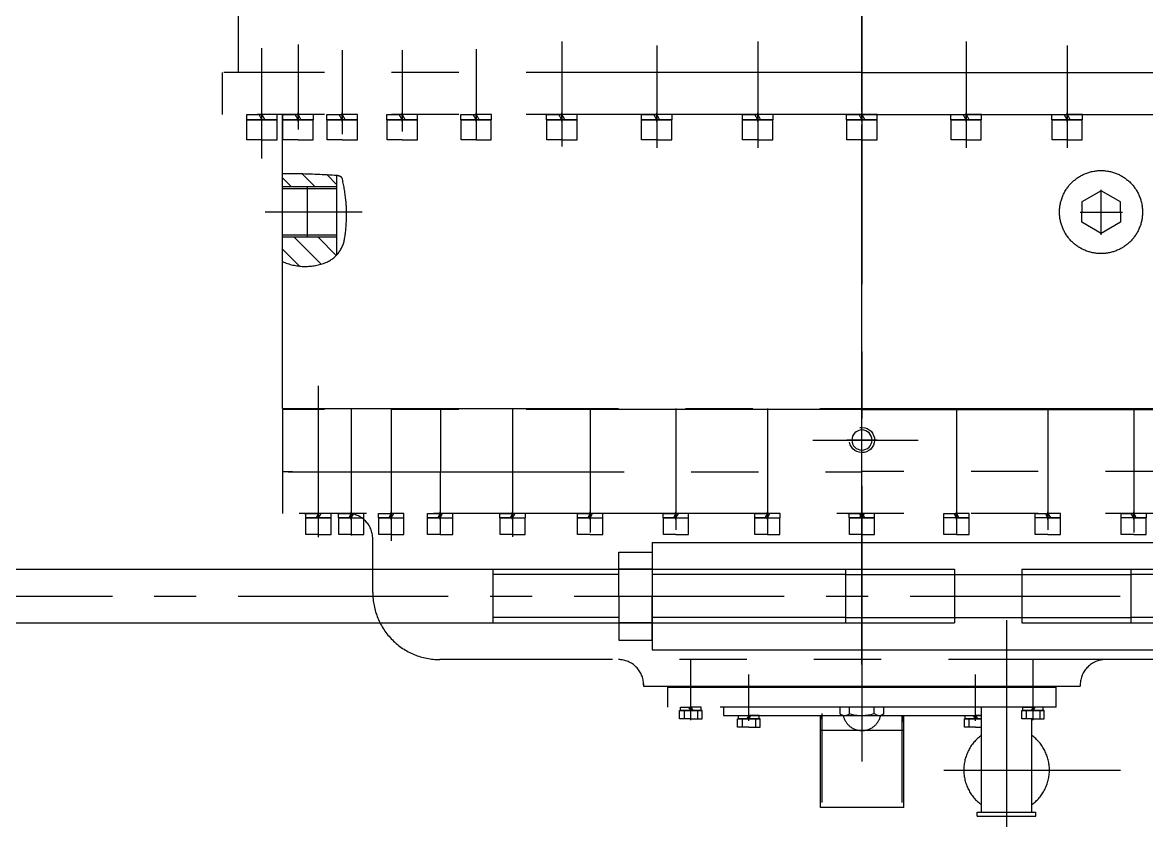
# Model space of a CAD drawing. Header units: millimetres. Extents: x 0 to 23760, y 0 to 16800.
# Drawn here: x 8257 to 9595, y 6379 to 7329 of the extents above; entities that cross this region are included whole.
import ezdxf

# ---------------------------------------------------------------- set-up
doc = ezdxf.new("R2010")
doc.units = ezdxf.units.MM
doc.header["$LTSCALE"] = 400
doc.linetypes.add('G', pattern=[2, 1.25, -0.25, 0.25, -0.25])
doc.linetypes.add('K', pattern=[2.5, 1.25, -0.25, 0.25, -0.25, 0.25, -0.25])
for name, color, linetype in [('01', 7, 'Continuous'), ('02', 1, 'Continuous'), ('05', 4, 'G'), ('07', 6, 'K')]:
    doc.layers.add(name, color=color, linetype=linetype)

# ---------------------------------------------------------------- blocks, each defined once
blk = doc.blocks.new('*U21')
at = {"layer": '01'}
for p, q in [((-18.25000000031419, 5.999999999961953), (-18.25000000031419, -3.503246160812043e-46)), ((1.10214571843315e-15, 5.99999999996195), (-18.25000000031419, 5.999999999961953)), ((-18.25000000031419, -3.503246160812043e-46), (0, 0)), ((0, 0), (-3.464101614985212, 5.999999999961951)), ((1.10214571843315e-15, 5.99999999996195), (3.464101614985212, -4.24216084799725e-16)), ((1.10214571843315e-15, 5.99999999996195), (18.25000000031419, 5.999999999961939)), ((18.25000000031419, -4.46981319152876e-15), (0, 0)), ((18.25000000031419, 5.999999999961939), (18.25000000031419, -4.46981319152876e-15))]:
    blk.add_line(p, q, dxfattribs=at)
at = {"layer": '05'}
blk.add_line((1.487286685212648e-15, 8.096679016188148), (0, -2.095679016226192), dxfattribs=at)
blk = doc.blocks.new('*U22')
at = {"layer": '01'}
for p, q in [((3.348719744661429e-15, 25.42500000046716), (-23.00000058356827, 12.15697235702111)), ((23.00000058356826, 12.15697235702181), (3.348719744661429e-15, 25.42500000046716)), ((-23.00000058356827, 12.15697235702111), (-23.00000058356827, 0)), ((-22.99999972672177, -12.15697235702109), (-23.00000058356827, 0)), ((23.00000058356826, 0), (23.00000058356826, 12.15697235702181)), ((23.00000058356826, 0), (23.00000027411103, -12.15697235702187)), ((-3.588369098325538e-15, -25.42500000046716), (-22.99999972672177, -12.15697235702109)), ((23.00000027411103, -12.15697235702187), (-3.588369098325538e-15, -25.42500000046716))]:
    blk.add_line(p, q, dxfattribs=at)
at = {"layer": '05'}
for p, q in [((3.637487694022587e-15, 26.99703141807236), (-3.588369098325538e-15, -26.63247863252647)), ((-24.73197022485682, 0), (25.45622734980041, 0))]:
    blk.add_line(p, q, dxfattribs=at)
blk = doc.blocks.new('*U19')
at = {"layer": '01'}
for p, q in [((-15.10000000019493, 4.999999999924095), (-15.10000000019493, -3.503246160812043e-46)), ((9.184547653528396e-16, 4.999999999924094), (-15.10000000019493, 4.999999999924095)), ((-15.10000000019493, -3.503246160812043e-46), (0, 0)), ((0, 0), (-2.886751345795493, 4.999999999924094)), ((9.184547653528396e-16, 4.999999999924094), (2.886751345795493, -3.535134039966458e-16)), ((9.184547653528396e-16, 4.999999999924094), (15.10000000019493, 4.999999999924085)), ((15.10000000019493, -3.698311188591433e-15), (0, 0)), ((15.10000000019493, 4.999999999924085), (15.10000000019493, -3.698311188591433e-15))]:
    blk.add_line(p, q, dxfattribs=at)
at = {"layer": '05'}
blk.add_line((1.303595732132337e-15, 7.09667901615029), (0, -2.095679016226192), dxfattribs=at)
blk = doc.blocks.new('*U23', base_point=(2121.174488267738, 3828.949134299238))
at = {"layer": '01'}
blk.add_circle((2121.174488267738, 3828.949134299238), 12, dxfattribs=at)
at = {"layer": '02'}
blk.add_arc((2121.174488267738, 3828.949134299238), 15, 260, 170, dxfattribs=at)
at = {"layer": '05'}
for p, q in [((2121.174488267738, 3846.949134299238), (2121.174488267738, 3810.949134299238)), ((2139.174488267738, 3828.949134299238), (2103.174488267738, 3828.949134299238))]:
    blk.add_line(p, q, dxfattribs=at)
blk = doc.blocks.new('EWERWE')
at = {"layer": '07', "linetype": 'K', "ltscale": 0.8}
h = blk.add_hatch(dxfattribs=at)
h.set_pattern_fill('_USER', color=6, scale=0.1, angle=135, style=0, pattern_type=0)
h.set_pattern_definition([(45.00000000000001, (-17074.28777855096, 3278.931237373718), (0.07071067811865475, -0.07071067811865475), [])])
h.paths.add_polyline_path([(-12951.16364424743, 5196.393225641455), (-12949.66364424744, 5196.393225641455), (-12949.66364424744, 5168.893225641455), (-12951.16364424743, 5168.893225641455)])
h.paths.add_polyline_path([(-12949.66364424744, 5196.393225641455), (-12951.16364424743, 5196.393225641455), (-12951.16364424743, 5400.105725641456), (-12949.66364424744, 5400.105725641456)])
h.paths.add_polyline_path([(-12949.66364424744, 5400.105725641456), (-12951.16364424743, 5400.105725641456), (-12951.16364424743, 5603.818225641458), (-12949.66364424744, 5603.818225641458)])
h.paths.add_polyline_path([(-12949.66364424744, 5603.818225641458), (-12951.16364424743, 5603.818225641459), (-12951.16364424743, 5631.318225641458), (-12949.66364424744, 5631.318225641458)])
h = blk.add_hatch(dxfattribs=at)
h.set_pattern_fill('_USER', color=6, scale=0.1, angle=135, style=0, pattern_type=0)
h.set_pattern_definition([(45.00000000000001, (-17074.28777855096, 3850.732178470601), (0.07071067811865475, -0.07071067811865475), [])])
h.paths.add_polyline_path([(-12949.66364424744, 5265.40666673834), (-12951.16364424744, 5265.40666673834), (-12951.16364424744, 5400.40666673834), (-12949.66364424744, 5400.40666673834)])
h.paths.add_polyline_path([(-12949.66364424744, 5235.40666673834), (-12951.16364424744, 5235.40666673834), (-12951.16364424744, 5265.40666673834), (-12949.66364424744, 5265.40666673834)])
h.paths.add_polyline_path([(-12949.66364424744, 5400.40666673834), (-12951.16364424744, 5400.40666673834), (-12951.16364424744, 5535.40666673834), (-12949.66364424744, 5535.40666673834)])
h.paths.add_polyline_path([(-12949.66364424744, 5535.40666673834), (-12951.16364424744, 5535.40666673834), (-12951.16364424743, 5565.40666673834), (-12949.66364424744, 5565.40666673834)])
h = blk.add_hatch(dxfattribs=at)
h.set_pattern_fill('_USER', color=6, scale=20, angle=135, style=0, pattern_type=0)
h.set_pattern_definition([(45.00000000000001, (-11821.17410043633, 1937.934712946312), (14.14213562373095, -14.14213562373095), [])])
edge = h.paths.add_edge_path()
edge.add_line((-13485.66364424744, 4774.980725641454), (-13464.8889914811, 4774.980725641456))
edge.add_ellipse((-13489.77764606585, 4747.57773980233), major_axis=(-26.1760268178633, 26.1760268178633), ratio=0.9999999999996648, start_angle=245.37269712421102, end_angle=272.752824370492, ccw=False)
edge.add_ellipse((-13517.63180013983, 4737.233979063799), major_axis=(-47.18611112745816, 47.18611112745816), ratio=0.9999999999999963, start_angle=201.0129566721004, end_angle=245.3726971242076, ccw=False)
edge.add_line((-13456.66364424744, 4710.105725641456), (-13485.66364424744, 4710.105725641456))
edge.add_line((-13485.66364424744, 4710.105725641456), (-13485.66364424744, 4740.105725641456))
edge.add_line((-13485.66364424744, 4740.105725641456), (-13485.66364424744, 4774.980725641454))
edge = h.paths.add_edge_path()
edge.add_ellipse((-13549.19263033972, 4774.286406209902), major_axis=(7.027722278603187, 7.027722278603187), ratio=0.9999999465370147, start_angle=130.9940408510963, end_angle=131.0714885948303, ccw=False)
edge.add_line((-13559.10704599772, 4774.980725641456), (-13545.66364424744, 4774.980725641456))
edge.add_line((-13545.66364424744, 4774.980725641456), (-13545.66364424744, 4740.105725641456))
edge.add_line((-13545.66364424744, 4740.105725641456), (-13545.66364424744, 4710.105725641456))
edge.add_line((-13545.66364424744, 4710.105725641456), (-13561.0280065469, 4710.105725641456))
edge.add_ellipse((-13078.81396587877, 4720.636898335904), major_axis=(341.0581230626125, 341.0581230626125), ratio=0.9999999999999527, start_angle=134.0770528018132, end_angle=136.2510955630584, ccw=False)
edge.add_ellipse((-12672.69052806497, 4714.094306258538), major_axis=(628.2680221385393, 628.2680221385393), ratio=0.9999999999999807, start_angle=131.0714901463808, end_angle=134.0770528017948, ccw=False)
at = {"layer": '05', "color": 4, "linetype": 'G', "ltscale": 0.8}
for p, q in [((-14469.71549951035, 5400.105725641456), (-12861.36993734349, 5400.105725641456)), ((-13635.4467154484, 5400.105725641456), (-14264.26048526607, 5400.105725641456)), ((-13219.4467154484, 5400.105725641456), (-13723.56942457845, 5400.105725641456)), ((-13572.48136785466, 5399.743597078984), (-13450.17615972956, 5399.743597078984)), ((-12976.71095791666, 5400.105725641456), (-13487.75729427118, 5400.105725641456)), ((-13132.67159794807, 5400.105725641409), (-13308.71326128276, 5400.105725641474)), ((-13132.67159794805, 4753.105725641503), (-13308.71326128276, 4753.105725641438))]:
    blk.add_line(p, q, dxfattribs=at)
at = {"layer": '07', "color": 6, "linetype": 'K', "ltscale": 0.8}
for p, q in [((-13681.66364424744, 5400.105725641456), (-13681.66364424744, 6161.455725641458)), ((-13631.66364424744, 5400.105725641456), (-13631.66364424744, 6161.455725641458)), ((-13281.66364424744, 5400.105725641456), (-13281.66364424744, 6090.105725641456)), ((-13280.66364424747, 5400.105725641456), (-13280.66364424744, 6090.105725641456)), ((-13206.66364424744, 6090.105725641456), (-13206.66364424746, 5400.105725641456)), ((-13156.66364424744, 6090.105725641456), (-13156.66364424743, 4710.105725641456)), ((-12982.66364424744, 5903.005725641458), (-12982.66364424743, 4897.605725641456)), ((-13131.66364424735, 5738.695651729714), (-13151.66364424751, 5738.695651729714)), ((-13151.66364424751, 5738.695651729714), (-13151.66364424751, 5723.695651726542)), ((-13131.66364424735, 5723.695651726542), (-13131.66364424735, 5738.695651729714)), ((-13281.66364424744, 5723.695651726542), (-13133.92388948833, 5723.695651726542)), ((-13131.66364424735, 5723.695651726542), (-13131.66364424735, 5708.695651723366)), ((-13131.66364424735, 5708.695651723366), (-13151.66364424751, 5708.695651723366)), ((-12851.16364424743, 5497.801547454718), (-12851.16364424743, 5708.136787393353)), ((-13625.66364424748, 5662.436365531953), (-13625.66364424748, 5644.43636552973)), ((-13601.66364424716, 5662.436365531953), (-13625.66364424748, 5662.436365531953)), ((-13601.66364424716, 5644.43636552973), (-13601.66364424716, 5662.436365531953)), ((-13625.66364425662, 5656.436365531058), (-13625.66364425662, 5644.43636552973)), ((-12953.8386442638, 5660.105725641456), (-12951.16364424743, 5660.105725641456)), ((-12953.8386442638, 5660.105725641456), (-12953.83864425172, 5660.105725641456)), ((-12951.16364424743, 5400.105725641456), (-12951.16364424743, 5660.105725641456)), ((-13713.83315063486, 5644.43636552973), (-13592.17555268774, 5644.43636552973)), ((-13625.66364425662, 5632.436365528406), (-13625.66364425662, 5644.43636552973)), ((-13625.66364424748, 5626.436365527507), (-13625.66364424748, 5644.43636552973)), ((-13601.66364424716, 5644.43636552973), (-13601.66364424716, 5626.436365527507)), ((-13131.66364424735, 5636.568689479219), (-13151.66364424751, 5636.568689479219)), ((-13151.66364424751, 5636.568689479219), (-13151.66364424751, 5621.568689476043)), ((-13131.66364424735, 5621.568689476043), (-13131.66364424735, 5636.568689479219)), ((-13601.66364424716, 5626.436365527507), (-13625.66364424748, 5626.436365527507)), ((-13281.66364424744, 5621.568689476043), (-13137.21318204279, 5621.568689476043)), ((-13131.66364424735, 5621.568689476043), (-13131.66364424735, 5606.568689472871)), ((-12926.16364424744, 5631.318225641458), (-12951.16364424743, 5631.318225641458)), ((-12949.66364424744, 5631.318225641458), (-12949.66364424744, 5168.893225641455)), ((-12926.16364424744, 5631.318225641458), (-12926.16364424743, 5168.893225641455)), ((-12926.16364424743, 5616.018225641542), (-12926.16364424743, 5603.818225641458)), ((-12922.06364424754, 5616.018225641542), (-12926.16364424743, 5616.018225641542)), ((-12922.06364424754, 5617.193225641487), (-12922.06364424754, 5603.818225641458)), ((-12912.06364424736, 5617.193225641487), (-12922.06364424754, 5617.193225641487)), ((-12922.06364424754, 5603.818225641458), (-12922.06364424754, 5616.018225641542)), ((-12922.06364424754, 5611.818225641512), (-12912.06364424736, 5611.818225641512)), ((-12912.06364424736, 5603.818225641458), (-12912.06364424736, 5617.193225641487)), ((-13131.66364424735, 5606.568689472871), (-13151.66364424751, 5606.568689472871)), ((-12910.49865241307, 5603.818225641458), (-12982.1125226227, 5603.818225641458)), ((-12916.39978338726, 5603.818225641458), (-12977.14955335003, 5603.818225641458)), ((-12920.80985356876, 5603.818225641458), (-12974.27882970308, 5603.818225641458)), ((-12914.88102971748, 5603.818225641458), (-12968.79644854071, 5603.818225641458)), ((-12919.96696523132, 5603.818225641458), (-12928.25932326366, 5603.818225641458)), ((-12922.06364424754, 5603.818225641458), (-12926.16364424743, 5606.185361744981)), ((-12926.16364424743, 5603.818225641458), (-12922.06364424754, 5601.451089537931)), ((-12926.16364424743, 5591.618225641369), (-12926.16364424743, 5603.818225641458)), ((-12922.06364424754, 5603.818225641458), (-12922.06364424754, 5591.618225641369)), ((-12922.06364424754, 5590.443225641421), (-12922.06364424754, 5603.818225641458)), ((-12922.06364424754, 5595.818225641399), (-12912.06364424736, 5595.818225641399)), ((-12912.06364424736, 5603.818225641458), (-12912.06364424736, 5590.443225641421)), ((-12801.16364424743, 5602.357008854223), (-12912.06364424736, 5602.357008854223)), ((-12796.16364424743, 5607.357008854223), (-12801.16364424743, 5607.357008854223)), ((-12801.16364424743, 5537.357008854223), (-12801.16364424743, 5607.357008854223)), ((-12796.16364424743, 5537.357008854223), (-12796.16364424744, 5607.357008854223)), ((-12922.06364424754, 5591.618225641369), (-12926.16364424743, 5591.618225641369)), ((-12912.06364424736, 5590.443225641421), (-12922.06364424754, 5590.443225641421)), ((-13029.67849089042, 5572.357008854223), (-12776.43976591853, 5572.357008854223)), ((-12951.16364424744, 5400.40666673834), (-12951.16364424743, 5578.809620062336)), ((-12951.16364424744, 5506.76916673834), (-12951.16364424744, 5565.40666673834)), ((-12949.66364424744, 5565.40666673834), (-12949.66364424744, 5235.40666673834)), ((-13625.66364424748, 5542.187294528197), (-13625.66364424748, 5524.187294525974)), ((-13601.66364424716, 5542.187294528197), (-13625.66364424748, 5542.187294528197)), ((-13601.66364424716, 5524.187294525974), (-13601.66364424716, 5542.187294528197)), ((-12801.16364424743, 5542.357008854223), (-12926.16364424743, 5542.357008854223)), ((-12916.16364424744, 5542.357008854223), (-12916.16364424744, 5535.40666673834)), ((-12916.16364424744, 5400.40666673834), (-12916.16364424744, 5542.357008854223)), ((-12912.06364424755, 5542.357008854223), (-12912.06364424755, 5535.40666673834)), ((-12912.06364424755, 5535.40666673834), (-12912.06364424754, 5542.357008854223)), ((-12902.06364424739, 5535.40666673834), (-12902.06364424739, 5542.357008854223)), ((-13625.66364425662, 5536.187294527302), (-13625.66364425662, 5524.187294525974)), ((-13151.66364424751, 5527.723690231504), (-13151.66364424751, 5512.723690228328)), ((-13131.66364424734, 5527.723690231504), (-13151.66364424751, 5527.723690231504)), ((-13131.66364424734, 5512.723690228328), (-13131.66364424734, 5527.723690231504)), ((-12911.30985356876, 5535.40666673834), (-12964.77882970308, 5535.40666673834)), ((-12909.96696523132, 5535.40666673834), (-12918.25932326366, 5535.40666673834)), ((-12916.16364424744, 5535.40666673834), (-12912.06364424755, 5537.773802841863)), ((-12916.16364424744, 5523.206666738256), (-12916.16364424744, 5535.40666673834)), ((-12912.06364424755, 5535.40666673834), (-12916.16364424744, 5533.039530634817)), ((-12912.06364424755, 5535.40666673834), (-12912.06364424755, 5523.206666738256)), ((-12912.06364424755, 5522.031666738308), (-12912.06364424755, 5535.40666673834)), ((-12902.06364424739, 5535.40666673834), (-12902.06364424739, 5522.031666738308)), ((-12796.16364424743, 5537.357008854223), (-12801.16364424743, 5537.357008854223)), ((-13718.72448701822, 5524.187294525974), (-13592.17555268774, 5524.187294525974)), ((-13625.66364425662, 5512.18729452465), (-13625.66364425662, 5524.187294525974)), ((-13625.66364424748, 5506.187294523751), (-13625.66364424748, 5524.187294525974)), ((-13601.66364424716, 5524.187294525974), (-13601.66364424716, 5506.187294523751)), ((-12912.06364424755, 5523.206666738256), (-12916.16364424744, 5523.206666738256)), ((-12912.06364424755, 5527.406666738282), (-12902.06364424739, 5527.406666738282)), ((-12902.06364424739, 5522.031666738308), (-12912.06364424755, 5522.031666738308)), ((-13601.66364424716, 5506.187294523751), (-13625.66364424748, 5506.187294523751)), ((-13281.66364424744, 5512.723690228328), (-13132.27925615526, 5512.723690228328)), ((-13131.66364424734, 5512.723690228328), (-13131.66364424734, 5497.723690225156)), ((-13131.66364424734, 5497.723690225156), (-13151.66364424751, 5497.723690225156)), ((-13244.16364424746, 5341.645823080776), (-13244.16364424744, 5466.863297377959)), ((-12806.66364424315, 5449.986666738342), (-12914.98864424316, 5449.986666738342)), ((-12812.42414072291, 5448.03166673834), (-12914.98864424316, 5448.03166673834)), ((-12898.33864424744, 5449.986666738342), (-12898.33864424744, 5350.826666738339)), ((-12806.66364424315, 5449.986666738342), (-12806.66364424315, 5350.826666738339)), ((-12918.09921691171, 5426.105725641456), (-12926.16364424743, 5426.105725641456)), ((-12918.09921691171, 5426.105725641456), (-12916.16364424743, 5423.56523012344)), ((-12916.16364424743, 5376.646221159473), (-12916.16364424743, 5423.56523012344)), ((-13625.66364424748, 5418.105725643679), (-13625.66364424748, 5400.105725641456)), ((-13601.66364424716, 5418.105725643679), (-13625.66364424748, 5418.105725643679)), ((-13625.66364425662, 5412.105725642784), (-13625.66364425662, 5400.105725641456)), ((-13601.66364424716, 5400.105725641456), (-13601.66364424716, 5418.105725643679)), ((-13156.66364424746, 5416.870725641659), (-13156.66364424746, 5400.1057256415)), ((-13156.66364424746, 5416.870725641579), (-13156.66364424746, 5400.105725641416)), ((-13131.66364424737, 5415.105725644672), (-13151.66364424753, 5415.105725644672)), ((-13151.66364424753, 5415.105725644672), (-13151.66364424753, 5400.1057256415)), ((-13151.66364424753, 5415.105725644588), (-13151.66364424753, 5400.105725641416)), ((-13131.66364424737, 5415.105725644588), (-13151.66364424753, 5415.105725644588)), ((-13131.66364424737, 5400.1057256415), (-13131.66364424737, 5415.105725644672)), ((-13131.66364424737, 5400.105725641416), (-13131.66364424737, 5415.105725644588)), ((-12918.54303483368, 5414.840599963924), (-12926.16364424743, 5414.840599963924)), ((-13681.66364424743, 5400.105725641456), (-13681.66364424744, 4638.755725641458)), ((-13631.66364424744, 5400.105725641456), (-13631.66364424744, 4638.755725641458)), ((-13625.66364425662, 5388.105725640132), (-13625.66364425662, 5400.105725641456)), ((-13625.66364424748, 5382.105725639237), (-13625.66364424748, 5400.105725641456)), ((-13601.66364424716, 5400.105725641456), (-13601.66364424716, 5382.105725639237)), ((-13161.73431324886, 5400.105725641456), (-13281.66364424746, 5400.105725641456)), ((-13281.66364424744, 4710.105725641456), (-13281.66364424744, 5400.105725641456)), ((-13280.66364424744, 5400.105725641456), (-13280.66364424744, 4710.105725641456)), ((-13206.16364424744, 4716.879477413552), (-13206.16364424744, 5400.105725641456)), ((-13128.51118474349, 5400.105725641416), (-13184.60587320101, 5400.105725641416)), ((-13156.66364424746, 5383.340725641337), (-13156.66364424746, 5400.1057256415)), ((-13156.66364424746, 5383.340725641257), (-13156.66364424746, 5400.105725641416)), ((-13151.66364424753, 5385.105725638324), (-13151.66364424753, 5400.1057256415)), ((-13151.66364424753, 5385.10572563824), (-13151.66364424753, 5400.105725641416)), ((-13131.66364424737, 5400.1057256415), (-13131.66364424737, 5385.105725638324)), ((-13131.66364424737, 5400.105725641416), (-13131.66364424737, 5385.10572563824)), ((-12951.16364424744, 5235.40666673834), (-12951.16364424744, 5400.40666673834)), ((-12951.16364424743, 5140.105725641456), (-12951.16364424743, 5400.105725641456)), ((-12916.16364424744, 5235.40666673834), (-12916.16364424744, 5400.40666673834)), ((-13601.66364424716, 5382.105725639237), (-13625.66364424748, 5382.105725639237)), ((-13131.66364424737, 5385.105725638324), (-13151.66364424753, 5385.105725638324)), ((-13131.66364424737, 5385.10572563824), (-13151.66364424753, 5385.10572563824)), ((-12918.39518183868, 5385.370851318988), (-12926.16364424743, 5385.370851318988)), ((-12918.09921691171, 5374.105725641456), (-12926.16364424743, 5374.105725641456)), ((-12918.09921691171, 5374.105725641456), (-12916.16364424743, 5376.646221159473)), ((-12812.42414072291, 5352.78166673834), (-12918.64624247857, 5352.78166673834)), ((-12806.66364424315, 5350.826666738339), (-12914.98864424316, 5350.826666738339)), ((-13131.66364424734, 5302.48747884529), (-13151.66364424751, 5302.48747884529)), ((-13131.66364424734, 5287.487478842114), (-13131.66364424734, 5302.48747884529)), ((-13601.66364424716, 5294.024156759161), (-13625.66364424748, 5294.024156759161)), ((-13625.66364424748, 5294.024156759161), (-13625.66364424748, 5276.024156756938)), ((-13625.66364425662, 5288.024156758266), (-13625.66364425662, 5276.024156756938)), ((-13601.66364424716, 5276.024156756938), (-13601.66364424716, 5294.024156759161)), ((-13281.66364424744, 5287.487761054584), (-13132.27925615526, 5287.487761054584)), ((-13151.66364424751, 5272.487478838942), (-13151.66364424751, 5287.487478842114)), ((-13131.66364424734, 5287.487478842114), (-13131.66364424734, 5272.487478838942)), ((-13718.72448701822, 5276.024156756938), (-13592.17555268774, 5276.024156756938)), ((-13625.66364425662, 5264.024156755614), (-13625.66364425662, 5276.024156756938)), ((-13625.66364424748, 5258.024156754715), (-13625.66364424748, 5276.024156756938)), ((-13601.66364424716, 5276.024156756938), (-13601.66364424716, 5258.024156754715)), ((-12916.16364424744, 5277.606666738425), (-12916.16364424744, 5265.40666673834)), ((-12912.06364424755, 5277.606666738425), (-12916.16364424744, 5277.606666738425)), ((-12912.06364424755, 5278.781666738373), (-12912.06364424755, 5265.40666673834)), ((-12902.06364424739, 5278.781666738373), (-12912.06364424755, 5278.781666738373)), ((-12912.06364424755, 5265.40666673834), (-12912.06364424755, 5277.606666738425)), ((-12902.06364424739, 5265.40666673834), (-12902.06364424739, 5278.781666738373)), ((-13131.66364424734, 5272.487478838942), (-13151.66364424751, 5272.487478838942)), ((-12911.30985356876, 5265.40666673834), (-12964.77882970308, 5265.40666673834)), ((-12909.96696523132, 5265.40666673834), (-12918.25932326366, 5265.40666673834)), ((-12912.06364424755, 5265.40666673834), (-12916.16364424744, 5267.773802841863)), ((-12916.16364424744, 5253.206666738256), (-12916.16364424744, 5265.40666673834)), ((-12916.16364424744, 5265.40666673834), (-12912.06364424755, 5263.039530634817)), ((-12912.06364424755, 5273.406666738399), (-12902.06364424739, 5273.406666738399)), ((-12912.06364424755, 5252.031666738308), (-12912.06364424755, 5265.40666673834)), ((-12912.06364424755, 5265.40666673834), (-12912.06364424755, 5253.206666738256)), ((-12902.06364424739, 5265.40666673834), (-12902.06364424739, 5252.031666738308)), ((-13601.66364424716, 5258.024156754715), (-13625.66364424748, 5258.024156754715)), ((-12951.16364424744, 5222.798235354755), (-12951.16364424744, 5257.406666738282)), ((-12912.06364424755, 5253.206666738256), (-12916.16364424744, 5253.206666738256)), ((-12912.06364424755, 5257.406666738282), (-12902.06364424739, 5257.406666738282)), ((-12902.06364424739, 5252.031666738308), (-12912.06364424755, 5252.031666738308)), ((-12926.16364424743, 5235.40666673834), (-12916.16364424744, 5235.40666673834)), ((-12922.06364424754, 5208.593225641543), (-12926.16364424743, 5208.593225641543)), ((-12926.16364424743, 5208.593225641543), (-12926.16364424743, 5196.393225641455)), ((-12912.06364424736, 5209.768225641491), (-12922.06364424754, 5209.768225641491)), ((-12922.06364424754, 5209.768225641491), (-12922.06364424754, 5196.393225641455)), ((-12922.06364424754, 5196.393225641455), (-12922.06364424754, 5208.593225641543)), ((-12912.06364424736, 5196.393225641455), (-12912.06364424736, 5209.768225641491)), ((-13131.66364424734, 5193.642479597575), (-13151.66364424751, 5193.642479597575)), ((-13131.66364424734, 5178.642479594399), (-13131.66364424734, 5193.642479597575)), ((-12910.49865241307, 5196.393225641455), (-12982.1125226227, 5196.393225641455)), ((-12920.80985356876, 5196.393225641455), (-12974.27882970308, 5196.393225641455)), ((-12914.88102971748, 5196.393225641455), (-12968.79644854071, 5196.393225641455)), ((-12919.96696523132, 5196.393225641455), (-12928.25932326366, 5196.393225641455)), ((-12926.16364424743, 5196.393225641455), (-12922.06364424754, 5198.760361744981)), ((-12922.06364424754, 5196.393225641455), (-12926.16364424743, 5194.026089537932)), ((-12926.16364424743, 5184.19322564137), (-12926.16364424743, 5196.393225641455)), ((-12922.06364424754, 5204.393225641513), (-12912.06364424736, 5204.393225641513)), ((-12922.06364424754, 5196.393225641455), (-12922.06364424754, 5184.19322564137)), ((-12922.06364424754, 5183.018225641425), (-12922.06364424754, 5196.393225641455)), ((-12912.06364424736, 5196.393225641455), (-12912.06364424736, 5183.018225641425)), ((-12922.06364424754, 5184.19322564137), (-12926.16364424743, 5184.19322564137)), ((-12922.06364424754, 5188.3932256414), (-12912.06364424736, 5188.3932256414)), ((-12912.06364424736, 5183.018225641425), (-12922.06364424754, 5183.018225641425)), ((-13625.66364424748, 5173.775085755405), (-13625.66364424748, 5155.775085753182)), ((-13601.66364424716, 5173.775085755405), (-13625.66364424748, 5173.775085755405)), ((-13625.66364425662, 5167.77508575451), (-13625.66364425662, 5155.775085753182)), ((-13601.66364424716, 5155.775085753182), (-13601.66364424716, 5173.775085755405)), ((-13281.66364424744, 5178.642761806869), (-13137.21318204279, 5178.642761806869)), ((-13151.66364424751, 5163.642479591227), (-13151.66364424751, 5178.642479594399)), ((-13131.66364424734, 5178.642479594399), (-13131.66364424734, 5163.642479591227)), ((-12926.16364424743, 5168.893225641455), (-12951.16364424743, 5168.893225641455)), ((-13713.83315063486, 5155.775085753182), (-13592.17555268774, 5155.775085753182)), ((-13625.66364425662, 5143.775085751858), (-13625.66364425662, 5155.775085753182)), ((-13625.66364424748, 5137.775085750963), (-13625.66364424748, 5155.775085753182)), ((-13601.66364424716, 5155.775085753182), (-13601.66364424716, 5137.775085750963)), ((-13131.66364424734, 5163.642479591227), (-13151.66364424751, 5163.642479591227)), ((-12953.8386442638, 5140.105725641456), (-12953.83864425172, 5140.105725641456)), ((-12953.8386442638, 5140.105725641456), (-12951.16364424743, 5140.105725641456)), ((-13601.66364424716, 5137.775085750963), (-13625.66364424748, 5137.775085750963)), ((-13131.66364424734, 5091.51551734708), (-13151.66364424751, 5091.51551734708)), ((-13131.66364424734, 5076.515517343904), (-13131.66364424734, 5091.51551734708)), ((-13281.66364424744, 5076.515799556374), (-13133.92388948833, 5076.515799556374)), ((-13151.66364424751, 5061.515517340732), (-13151.66364424751, 5076.515517343904)), ((-13131.66364424734, 5076.515517343904), (-13131.66364424734, 5061.515517340732)), ((-13625.66364424748, 5060.827087446519), (-13625.66364424748, 5042.827087444296)), ((-13601.66364424716, 5060.827087446519), (-13625.66364424748, 5060.827087446519)), ((-13601.66364424716, 5042.827087444296), (-13601.66364424716, 5060.827087446519)), ((-13131.66364424734, 5061.515517340732), (-13151.66364424751, 5061.515517340732)), ((-13625.66364425662, 5054.827087445624), (-13625.66364425662, 5042.827087444296)), ((-13718.72448701822, 5042.827087444296), (-13593.77887536248, 5042.827087444296)), ((-13625.66364425662, 5030.827087442972), (-13625.66364425662, 5042.827087444296)), ((-13625.66364424748, 5024.827087442073), (-13625.66364424748, 5042.827087444296)), ((-13601.66364424716, 5042.827087444296), (-13601.66364424716, 5024.827087442073)), ((-13601.66364424716, 5024.827087442073), (-13625.66364424748, 5024.827087442073)), ((-13131.66364424734, 4999.209668163049), (-13151.66364424751, 4999.209668163049)), ((-13131.66364424734, 4984.209668159873), (-13131.66364424734, 4999.209668163049)), ((-13281.66364424744, 4984.209950372343), (-13128.9899636008, 4984.209950372343)), ((-13151.66364424751, 4969.209668156701), (-13151.66364424751, 4984.209668159873)), ((-13131.66364424734, 4984.209668159873), (-13131.66364424734, 4969.209668156701)), ((-13131.66364424734, 4969.209668156701), (-13151.66364424751, 4969.209668156701)), ((-13625.66364424748, 4958.797161966048), (-13625.66364424748, 4940.797161963826)), ((-13601.66364424716, 4958.797161966048), (-13625.66364424748, 4958.797161966048)), ((-13625.66364425662, 4952.797161965153), (-13625.66364425662, 4940.797161963826)), ((-13601.66364424716, 4940.797161963826), (-13601.66364424716, 4958.797161966048)), ((-13709.42980626051, 4940.797161963826), (-13601.79551297461, 4940.797161963826)), ((-13625.66364425662, 4928.797161962501), (-13625.66364425662, 4940.797161963826)), ((-13625.66364424748, 4922.797161961603), (-13625.66364424748, 4940.797161963826)), ((-13601.66364424716, 4940.797161963826), (-13601.66364424716, 4922.797161961603)), ((-13601.66364424716, 4922.797161961603), (-13625.66364424748, 4922.797161961603)), ((-13131.66364424734, 4912.857813717993), (-13151.66364424751, 4912.857813717993)), ((-13131.66364424734, 4897.857813714821), (-13131.66364424734, 4912.857813717993)), ((-13281.66364424744, 4898.19369471164), (-13132.27729379995, 4897.792623690769)), ((-13151.66364424751, 4882.857813711645), (-13151.66364424751, 4897.857813714821)), ((-13131.66364424734, 4897.857813714821), (-13131.66364424734, 4882.857813711645)), ((-13131.66364424734, 4882.857813711645), (-13151.66364424751, 4882.857813711645)), ((-13625.66364424748, 4870.723094771575), (-13625.66364424748, 4852.723094769356)), ((-13601.66364424716, 4870.723094771575), (-13625.66364424748, 4870.723094771575)), ((-13625.66364425662, 4864.72309477068), (-13625.66364425662, 4852.723094769356)), ((-13601.66364424716, 4852.723094769356), (-13601.66364424716, 4870.723094771575)), ((-13708.41256846022, 4852.723094769356), (-13611.4154974999, 4852.723094769356)), ((-13625.66364425662, 4840.723094768028), (-13625.66364425662, 4852.723094769356)), ((-13625.66364424748, 4834.723094767133), (-13625.66364424748, 4852.723094769356)), ((-13601.66364424716, 4852.723094769356), (-13601.66364424716, 4834.723094767133)), ((-13131.66364424735, 4854.696779195957), (-13151.66364424751, 4854.696779195957)), ((-13131.66364424734, 4854.696779195957), (-13151.66364424751, 4854.696779195957)), ((-13131.66364424735, 4839.696779192781), (-13131.66364424735, 4854.696779195957)), ((-13131.66364424734, 4839.696779192785), (-13131.66364424734, 4854.696779195957)), ((-13601.66364424716, 4834.723094767133), (-13625.66364424748, 4834.723094767133)), ((-13281.66364424744, 4839.696779192781), (-13124.05603771328, 4839.696779192781)), ((-13281.66364424744, 4839.696779192785), (-13124.05603771328, 4839.696779192785)), ((-13151.66364424751, 4824.696779189609), (-13151.66364424751, 4839.696779192781)), ((-13151.66364424751, 4824.696779189609), (-13151.66364424751, 4839.696779192785)), ((-13131.66364424735, 4839.696779192781), (-13131.66364424735, 4824.696779189609)), ((-13131.66364424734, 4839.696779192785), (-13131.66364424734, 4824.696779189609)), ((-13131.66364424735, 4824.696779189609), (-13151.66364424751, 4824.696779189609)), ((-13131.66364424734, 4824.696779189609), (-13151.66364424751, 4824.696779189609)), ((-13131.66364424735, 4807.08225014093), (-13151.66364424751, 4807.08225014093)), ((-13131.66364424734, 4807.08225014093), (-13151.66364424751, 4807.08225014093)), ((-13131.66364424735, 4792.082250137754), (-13131.66364424735, 4807.08225014093)), ((-13131.66364424734, 4792.082250137758), (-13131.66364424734, 4807.08225014093)), ((-13062.66364424744, 4817.605725641456), (-13126.66364424744, 4817.605725641456)), ((-13625.66364424748, 4799.280971827177), (-13625.66364424748, 4781.280971824955)), ((-13601.66364424716, 4799.280971827177), (-13625.66364424748, 4799.280971827177)), ((-13625.66364425662, 4793.280971826279), (-13625.66364425662, 4781.280971824955)), ((-13601.66364424716, 4781.280971824955), (-13601.66364424716, 4799.280971827177)), ((-13515.66364424744, 4804.921690548911), (-13515.66364424744, 4689.668056028208)), ((-13281.66364424744, 4792.082250137754), (-13130.6346228222, 4792.082250137754)), ((-13281.66364424744, 4792.082250137758), (-13130.6346228222, 4792.082250137758)), ((-13151.66364424751, 4777.082250134582), (-13151.66364424751, 4792.082250137754)), ((-13151.66364424751, 4777.082250134582), (-13151.66364424751, 4792.082250137758)), ((-13131.66364424735, 4792.082250137754), (-13131.66364424735, 4777.082250134582)), ((-13131.66364424734, 4792.082250137758), (-13131.66364424734, 4777.082250134582)), ((-13708.41256846022, 4781.280971824955), (-13608.20882791199, 4781.280971824955)), ((-13625.66364425662, 4769.280971823627), (-13625.66364425662, 4781.280971824955)), ((-13625.66364424748, 4763.280971822732), (-13625.66364424748, 4781.280971824955)), ((-13601.66364424716, 4781.280971824955), (-13601.66364424716, 4763.280971822732)), ((-13464.8889914811, 4774.980725641456), (-13559.10704599772, 4774.980725641456)), ((-13545.66364424744, 4774.980725641456), (-13545.66364424744, 4740.105725641456)), ((-13543.16364424744, 4774.980725641456), (-13543.16364424744, 4740.105725641456)), ((-13488.16364424744, 4774.980725641456), (-13488.16364424744, 4740.105725641456)), ((-13485.66364424744, 4774.980725641456), (-13485.66364424744, 4740.105725641456)), ((-13156.55852897224, 4769.870725641656), (-13156.55852897224, 4753.105725641496)), ((-13131.66364424735, 4777.082250134582), (-13151.66364424751, 4777.082250134582)), ((-13131.66364424734, 4777.082250134582), (-13151.66364424751, 4777.082250134582)), ((-13151.55852897232, 4768.105725644672), (-13151.55852897232, 4753.105725641496)), ((-13131.55852897215, 4768.105725644672), (-13151.55852897232, 4768.105725644672)), ((-13131.55852897215, 4753.105725641496), (-13131.55852897215, 4768.105725644672)), ((-13601.66364424716, 4763.280971822732), (-13625.66364424748, 4763.280971822732)), ((-13161.73431324886, 4753.105725641456), (-13281.66364424744, 4753.105725641456)), ((-13128.51118474349, 4753.105725641496), (-13184.60587320101, 4753.105725641496)), ((-13156.55852897224, 4736.340725641333), (-13156.55852897224, 4753.105725641496)), ((-13151.55852897232, 4738.105725638324), (-13151.55852897232, 4753.105725641496)), ((-13131.55852897215, 4753.105725641496), (-13131.55852897215, 4738.105725638324)), ((-13625.66364424748, 4746.641525887057), (-13625.66364424748, 4728.641525884835)), ((-13601.66364424716, 4746.641525887057), (-13625.66364424748, 4746.641525887057)), ((-13625.66364425662, 4740.641525886159), (-13625.66364425662, 4728.641525884835)), ((-13601.66364424716, 4728.641525884835), (-13601.66364424716, 4746.641525887057)), ((-13545.66364424744, 4740.105725641456), (-13545.66364424744, 4710.105725641456)), ((-13485.66364424744, 4740.105725641456), (-13545.66364424744, 4740.105725641456)), ((-13543.16364424744, 4740.105725641456), (-13543.16364424744, 4710.105725641456)), ((-13488.16364424744, 4740.105725641456), (-13488.16364424744, 4710.105725641456)), ((-13485.66364424744, 4740.105725641456), (-13485.66364424744, 4710.105725641456)), ((-13131.55852897215, 4738.105725638324), (-13151.55852897232, 4738.105725638324)), ((-13715.01760926016, 4728.641525884835), (-13614.14064673561, 4728.641525884835)), ((-13625.66364425662, 4716.641525883507), (-13625.66364425662, 4728.641525884835)), ((-13625.66364424748, 4710.641525882612), (-13625.66364424748, 4728.641525884835)), ((-13601.66364424716, 4728.641525884835), (-13601.66364424716, 4710.641525882612)), ((-13281.66364424744, 4710.105725641456), (-13281.66364424744, 4729.480725641456)), ((-13280.66364424744, 4729.480725641456), (-13281.66364424744, 4729.480725641456)), ((-13280.66364424744, 4729.480725641456), (-13281.66364424744, 4729.480725641456)), ((-13280.66364424744, 4729.480725641456), (-13281.66364424744, 4729.480725641456)), ((-13280.66364424744, 4729.48072564146), (-13281.66364424744, 4729.48072564146)), ((-13281.66364424744, 4710.105725641456), (-13281.66364424744, 4729.480725641456)), ((-13681.66364424744, 4720.730725641456), (-13681.66364424744, 4640.105725641456)), ((-13206.16364424744, 4722.243225641457), (-13206.16364424744, 4710.105725641456)), ((-13281.66364424744, 4710.105725641456), (-13631.66364424744, 4710.105725641456)), ((-13281.66364424744, 4710.105725641456), (-13631.66364424744, 4710.105725641456)), ((-13281.66364424744, 4710.105725641456), (-13631.66364424744, 4710.105725641456)), ((-13601.66364424716, 4710.641525882612), (-13625.66364424748, 4710.641525882612)), ((-13601.66364424716, 4703.730725643679), (-13625.66364424748, 4703.730725643679)), ((-13625.66364424748, 4703.730725643679), (-13625.66364424748, 4685.730725641456)), ((-13601.66364424716, 4685.730725641456), (-13601.66364424716, 4703.730725643679)), ((-13280.66364424744, 4710.105725641456), (-13156.66364424744, 4710.105725641456)), ((-13579.61370037065, 4685.730725641456), (-13710.68996145582, 4685.730725641456)), ((-13587.01807159603, 4685.730725641456), (-13706.02188488725, 4685.730725641456)), ((-13623.2092295422, 4685.730725641456), (-13692.66810955407, 4685.730725641456)), ((-13623.2092295422, 4685.730725641456), (-13692.66810955407, 4685.730725641456)), ((-13625.66364425662, 4697.730725642784), (-13625.66364425662, 4685.730725641456)), ((-13625.66364425662, 4673.730725640132), (-13625.66364425662, 4685.730725641456)), ((-13625.66364424748, 4667.730725639233), (-13625.66364424748, 4685.730725641456)), ((-13601.66364424716, 4685.730725641456), (-13601.66364424716, 4667.730725639233)), ((-13601.66364424716, 4667.730725639233), (-13625.66364424748, 4667.730725639233)), ((-13681.66364424744, 4657.605725641456), (-14181.66364424744, 4657.605725641456)), ((-13681.66364424744, 4657.605725641456), (-14181.66364424744, 4657.605725641456)), ((-13681.66364424744, 4657.605725641456), (-14181.66364424744, 4657.605725641456)), ((-13631.66364424744, 4638.755725641458), (-13681.66364424744, 4638.755725641458)), ((-13631.66364424744, 4638.755725641458), (-13681.66364424744, 4638.755725641458))]:
    blk.add_line(p, q, dxfattribs=at)
blk.add_circle((-13515.66364424744, 5684.787729666888), 49.44357048331676, dxfattribs=at)
for centre, radius, start, end in [((-12952.66364424744, 5690.105725641456), 30, 180, 270), ((-12851.16364424743, 5572.357008854225), 51, 36.03187907243911, 143.9681209275609), ((-12851.16364424743, 5572.357008854225), 51, 216.0318790724391, 323.9681209275609), ((-12908.82994335698, 5463.278533163192), 15.25477992605375, 240.6129440780132, 271.8456007985376), ((-12924.62146020602, 5420.721380299022), 8.457590221609083, 315.9468183697777, 39.54089296798966), ((-12920.94624768407, 5400.105725641456), 22.78260343664552, 282.1178681186723, 77.8821318813277), ((-12964.40494025718, 5399.875260481759), 48.24184651202797, 342.502732028846, 18.07218169877867), ((-12924.78620586495, 5379.566491322025), 8.633410860074395, 320.764047971569, 42.24588580668242), ((-12908.82994335698, 5337.534800313489), 15.25477992605375, 88.15439920146244, 119.3870559219868), ((-12952.66364424744, 5110.105725641454), 30, 90, 180), ((-13062.66364424744, 4897.605725641456), 80, 270, 0), ((-13126.66364424744, 4787.605725641454), 30, 90, 180), ((-13549.19263034073, 4774.286406215962), 9.938697967251684, 147.3573632289057, 176.0714901465114), ((-13553.95622953769, 4777.337852039544), 4.281560977264982, 101.8809337023246, 147.3573632287813), ((-13499.35150275489, 4517.791832323198), 269.5094112072545, 96.29607663170331, 101.8809337023246), ((-13513.39764279158, 4645.100101299625), 141.4286187374052, 88.0707232709387, 96.29607663170331), ((-13515.62387878181, 4579.010196627195), 207.5560081180167, 81.28280557650767, 88.07072327114724), ((-13489.77764606585, 4747.577739802328), 37.01849213485192, 20.37269712420603, 81.28280557650767), ((-12672.69052806495, 4714.094306258542), 888.5051577135537, 176.0714901464079, 179.0770528018238), ((-13517.63180013983, 4737.233979063799), 66.73123831209453, 336.0129566720589, 20.37269712420603), ((-13078.81396587878, 4720.636898335902), 482.3290231945325, 179.0770528018238, 181.2510955631025)]:
    blk.add_arc(centre, radius, start, end, dxfattribs=at)
at = {"layer": '07', "color": 6, "linetype": 'K', "ltscale": 0.8, "rotation": 270}
for name, p in [('*U19', (-13156.66364424744, 5723.695651726542)), ('*U21', (-13631.66364424744, 5644.43636552973)), ('*U19', (-13156.66364424743, 5621.568689476045)), ('*U21', (-13631.66364424744, 5524.187294525974)), ('*U19', (-13156.66364424743, 5512.723690228328)), ('*U21', (-13631.66364424744, 5400.105725641456)), ('*U19', (-13156.66364424746, 5400.105725641416)), ('*U21', (-13631.66364424744, 5276.024156756938)), ('*U21', (-13631.66364424744, 5155.775085753184)), ('*U21', (-13631.66364424744, 5042.827087444296)), ('*U21', (-13631.66364424744, 4940.797161963826)), ('*U21', (-13631.66364424744, 4852.723094769356)), ('*U21', (-13631.66364424744, 4781.280971824955)), ('*U21', (-13631.66364424744, 4728.641525884835)), ('*U21', (-13631.66364424744, 4685.730725641456))]:
    blk.add_blockref(name, p, dxfattribs=at)
at = {"layer": '07', "color": 6, "linetype": 'K', "ltscale": 0.8, "extrusion": (0, 0, -1), "zscale": -1, "rotation": 90}
for name, p in [('*U22', (13515.66364424744, 5684.787729666888)), ('*U23', (13244.16364424744, 5400.105725641456)), ('*U19', (13156.66364424746, 5400.1057256415)), ('*U19', (13156.66364424743, 5287.487478842116)), ('*U19', (13156.66364424743, 5178.642479594399)), ('*U19', (13156.66364424743, 5076.515517343904)), ('*U19', (13156.66364424743, 4984.209668159873)), ('*U19', (13156.66364424743, 4897.857813714821)), ('*U19', (13156.66364424744, 4839.696779192779)), ('*U19', (13156.66364424743, 4839.696779192785)), ('*U19', (13156.66364424744, 4792.082250137752)), ('*U19', (13156.66364424743, 4792.082250137758)), ('*U19', (13156.55852897224, 4753.105725641494))]:
    blk.add_blockref(name, p, dxfattribs=at)
blk = doc.blocks.new('REWREWR')
at = {"layer": '01', "color": 7, "linetype": 'Continuous', "ltscale": 0.5}
for p, q in [((9629.96347779229, 5720.455725641437), (9629.96347779229, 7212.505725641455)), ((9693.96347779229, 5720.455725641466), (9693.96347779229, 7212.505725641455)), ((9597.96347779229, 5150.455725641437), (9597.96347779229, 5950.455725641466)), ((9725.96347779229, 5150.455725641437), (9725.96347779229, 5950.455725641466)), ((9629.96347779229, 5720.455725641437), (9693.96347779229, 5720.455725641466)), ((9629.963477792335, 5590.455725641437), (9693.963477792337, 5590.455725641466)), ((9629.96347779229, 5510.455725641437), (9693.96347779229, 5510.455725641437)), ((9629.96347779229, 5380.455725641437), (9693.96347779229, 5380.455725641437)), ((9629.96347779229, 3782.405725641449), (9629.96347779229, 5380.455725641437)), ((9693.96347779229, 3782.405725641449), (9693.96347779229, 5380.455725641437)), ((9597.96347779229, 5150.455725641437), (9725.96347779229, 5150.455725641437)), ((9629.96347779229, 4960.455725641437), (9693.96347779229, 4960.455725641437))]:
    blk.add_line(p, q, dxfattribs=at)
at = {"layer": '01', "ltscale": 0.5}
for p, q in [((9636.36347779877, 5380.455725641437), (9636.36347779877, 5720.455725641437)), ((9687.563477785809, 5380.455725641437), (9687.563477785809, 5720.455725641496)), ((9609.533477804964, 5110.455725627904), (9609.533477804964, 5150.455725641437)), ((9609.533477804964, 5150.455725641437), (9661.96347779229, 5150.455725641437)), ((9629.96347778226, 5150.455725641437), (9629.96347778226, 5110.455725627904)), ((9714.393477779615, 5150.455725641437), (9661.96347779229, 5150.455725641437)), ((9693.96347780232, 5150.455725641437), (9693.96347780232, 5110.455725627904)), ((9714.393477779615, 5110.455725627904), (9714.393477779615, 5150.455725641437)), ((9661.96347779229, 5110.455725627904), (9609.533477804964, 5110.455725627904)), ((9661.96347779229, 5110.455725627904), (9714.393477779615, 5110.455725627904))]:
    blk.add_line(p, q, dxfattribs=at)
at = {"layer": '02', "ltscale": 0.5}
for p, q in [((9636.36347779877, 5950.455725641437), (9636.36347779877, 5720.455725641437)), ((9687.563477785809, 5950.455725641408), (9687.563477785809, 5720.455725641466)), ((9636.36347779877, 5380.455725641437), (9636.36347779877, 5150.455725641437)), ((9687.563477785809, 5380.455725641437), (9687.563477785809, 5150.455725641408)), ((9636.36347779877, 5110.455725627904), (9636.36347779877, 4960.455725641437)), ((9687.563477785809, 5110.455725627904), (9687.563477785809, 4960.455725641437))]:
    blk.add_line(p, q, dxfattribs=at)
at = {"layer": '02', "color": 1, "linetype": 'Continuous', "ltscale": 0.5}
for p, q in [((9629.96347779229, 5590.455725641466), (9629.96347779229, 5720.455725641437)), ((9693.96347779229, 5590.455725641466), (9693.96347779229, 5720.455725641496)), ((9629.96347779229, 5380.455725641466), (9629.96347779229, 5510.455725641437)), ((9693.96347779229, 5380.455725641408), (9693.96347779229, 5510.455725641437))]:
    blk.add_line(p, q, dxfattribs=at)
at = {"layer": '05', "color": 4, "linetype": 'G', "ltscale": 0.5}
blk.add_line((9661.96347779229, 3457.530199208686), (9661.96347779229, 7212.505725641455), dxfattribs=at)

msp = doc.modelspace()

# ---------------------------------------------------------------- block references
at = {"layer": '01', "rotation": 270}
msp.add_blockref('REWREWR', (3856.339808781922, 16308.22786983624), dxfattribs=at)
at = {"layer": '07', "rotation": 270}
msp.add_blockref('EWERWE', (3856.339808781917, -6412.042201069529), dxfattribs=at)

doc.saveas('drawing.dxf')
